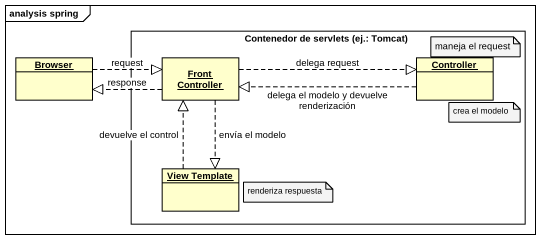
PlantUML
@startuml
mainframe analysis spring
hide circle
hide empty members
rectangle "Contenedor de servlets (ej.: Tomcat)" as Contenedor_de_servlets_ej {
  object "Front Controller" as Front_Controller
  object Controller
  object "View Template" as View_Template
}
object Browser
Browser .right.|> Front_Controller : request
Front_Controller .left.|> Browser : response
Front_Controller .right.|> Controller : delega request
Front_Controller ..|> View_Template : envía el modelo
Controller .left.|> Front_Controller : delega el modelo y devuelve renderización
View_Template .up.|> Front_Controller : devuelve el control
note as N1
  maneja el request
end note
note as N2
  crea el modelo
end note
note as N3
  renderiza respuesta
end note
@enduml
